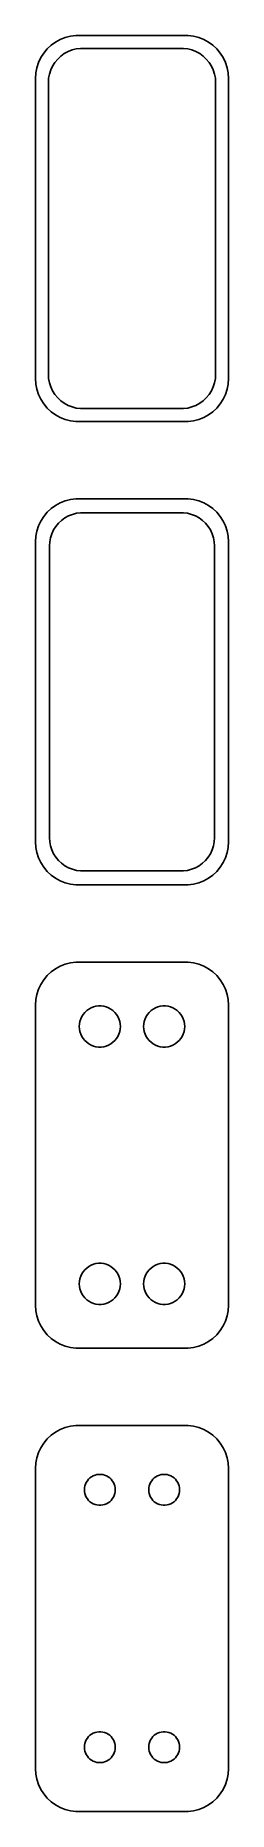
# Model space of a CAD drawing. Header units: metres. Extents: x -11 to 11, y 140 to 346.
import ezdxf

# ---------------------------------------------------------------- set-up
doc = ezdxf.new("R2010")
doc.units = ezdxf.units.M

msp = doc.modelspace()

# ---------------------------------------------------------------- linework, layer by layer
for p, q in [((-8.92912, 345.722), (-9.43712, 345.353)), ((-8.37889, 346.024), (-8.92912, 345.722)), ((-7.79507, 346.255), (-8.37889, 346.024)), ((-7.1869, 346.411), (-7.79507, 346.255)), ((-6.56395, 346.49), (-7.1869, 346.411)), ((6.56395, 346.49), (-6.56395, 346.49)), ((7.1869, 346.411), (6.56395, 346.49)), ((7.79507, 346.255), (7.1869, 346.411)), ((8.37889, 346.024), (7.79507, 346.255)), ((8.92912, 345.722), (8.37889, 346.024)), ((9.43712, 345.353), (8.92912, 345.722)), ((-10.6315, 343.909), (-10.8989, 343.341)), ((-10.2951, 344.439), (-10.6315, 343.909)), ((-9.89484, 344.923), (-10.2951, 344.439)), ((-9.43712, 345.353), (-9.89484, 344.923)), ((-8.98605, 343.351), (-8.66586, 343.738)), ((-8.66586, 343.738), (-8.29968, 344.082)), ((-8.29968, 344.082), (-7.8933, 344.377)), ((-7.8933, 344.377), (-7.45311, 344.619)), ((-7.45311, 344.619), (-6.98605, 344.804)), ((-6.98605, 344.804), (-6.49951, 344.929)), ((-6.49951, 344.929), (-6.00116, 344.992)), ((-6.00116, 344.992), (6.00116, 344.992)), ((6.00116, 344.992), (6.49951, 344.929)), ((6.49951, 344.929), (6.98605, 344.804)), ((6.98605, 344.804), (7.45311, 344.619)), ((7.45311, 344.619), (7.8933, 344.377)), ((7.8933, 344.377), (8.29968, 344.082)), ((8.29968, 344.082), (8.66586, 343.738)), ((8.66586, 343.738), (8.98605, 343.351)), ((9.89484, 344.923), (9.43712, 345.353)), ((10.2951, 344.439), (9.89484, 344.923)), ((10.6315, 343.909), (10.2951, 344.439)), ((10.8989, 343.341), (10.6315, 343.909)), ((-11.2106, 342.127), (-11.25, 341.5)), ((-11.0929, 342.743), (-11.2106, 342.127)), ((-10.8989, 343.341), (-11.0929, 342.743)), ((-9.71844, 341.501), (-9.62433, 341.995)), ((-9.62433, 341.995), (-9.4691, 342.472)), ((-9.4691, 342.472), (-9.25522, 342.927)), ((-9.25522, 342.927), (-8.98605, 343.351)), ((8.98605, 343.351), (9.25522, 342.927)), ((9.25522, 342.927), (9.4691, 342.472)), ((9.4691, 342.472), (9.62433, 341.995)), ((9.62433, 341.995), (9.71844, 341.501)), ((11.0929, 342.743), (10.8989, 343.341)), ((11.2106, 342.127), (11.0929, 342.743)), ((11.25, 341.5), (11.2106, 342.127)), ((-11.25, 341.5), (-11.25, 306.5)), ((-9.75, 341), (-9.71844, 341.501)), ((-9.75, 307), (-9.75, 341)), ((9.71844, 341.501), (9.75, 341)), ((9.75, 341), (9.75, 307)), ((11.25, 306.5), (11.25, 341.5)), ((-11.25, 306.5), (-11.2106, 305.873)), ((-9.71844, 306.499), (-9.75, 307)), ((-9.62433, 306.005), (-9.71844, 306.499)), ((9.71844, 306.499), (9.62433, 306.005)), ((9.75, 307), (9.71844, 306.499)), ((11.2106, 305.873), (11.25, 306.5)), ((-11.2106, 305.873), (-11.0929, 305.257)), ((-11.0929, 305.257), (-10.8989, 304.659)), ((-10.8989, 304.659), (-10.6315, 304.091)), ((-9.4691, 305.528), (-9.62433, 306.005)), ((-9.25522, 305.073), (-9.4691, 305.528)), ((-8.98605, 304.649), (-9.25522, 305.073)), ((-8.66586, 304.262), (-8.98605, 304.649)), ((-8.29968, 303.918), (-8.66586, 304.262)), ((8.66586, 304.262), (8.29968, 303.918)), ((8.98605, 304.649), (8.66586, 304.262)), ((9.25522, 305.073), (8.98605, 304.649)), ((9.4691, 305.528), (9.25522, 305.073)), ((9.62433, 306.005), (9.4691, 305.528)), ((10.6315, 304.091), (10.8989, 304.659)), ((10.8989, 304.659), (11.0929, 305.257)), ((11.0929, 305.257), (11.2106, 305.873)), ((-10.6315, 304.091), (-10.2951, 303.561)), ((-10.2951, 303.561), (-9.89484, 303.077)), ((-9.89484, 303.077), (-9.43712, 302.647)), ((-9.43712, 302.647), (-8.92912, 302.278)), ((-8.92912, 302.278), (-8.37889, 301.976)), ((-7.8933, 303.623), (-8.29968, 303.918)), ((-7.45311, 303.381), (-7.8933, 303.623)), ((-6.98605, 303.196), (-7.45311, 303.381)), ((-6.49951, 303.071), (-6.98605, 303.196)), ((-6.00116, 303.008), (-6.49951, 303.071)), ((6.00116, 303.008), (-6.00116, 303.008)), ((6.49951, 303.071), (6.00116, 303.008)), ((6.98605, 303.196), (6.49951, 303.071)), ((7.45311, 303.381), (6.98605, 303.196)), ((7.8933, 303.623), (7.45311, 303.381)), ((8.29968, 303.918), (7.8933, 303.623)), ((8.37889, 301.976), (8.92912, 302.278)), ((8.92912, 302.278), (9.43712, 302.647)), ((9.43712, 302.647), (9.89484, 303.077)), ((9.89484, 303.077), (10.2951, 303.561)), ((10.2951, 303.561), (10.6315, 304.091)), ((-8.37889, 301.976), (-7.79507, 301.745)), ((-7.79507, 301.745), (-7.1869, 301.589)), ((-7.1869, 301.589), (-6.56395, 301.51)), ((-6.56395, 301.51), (6.56395, 301.51)), ((6.56395, 301.51), (7.1869, 301.589)), ((7.1869, 301.589), (7.79507, 301.745)), ((7.79507, 301.745), (8.37889, 301.976)), ((-8.37889, 292.024), (-8.92912, 291.722)), ((-7.79507, 292.255), (-8.37889, 292.024)), ((-7.1869, 292.411), (-7.79507, 292.255)), ((-6.56395, 292.49), (-7.1869, 292.411)), ((6.56395, 292.49), (-6.56395, 292.49)), ((7.1869, 292.411), (6.56395, 292.49)), ((7.79507, 292.255), (7.1869, 292.411)), ((8.37889, 292.024), (7.79507, 292.255)), ((8.92912, 291.722), (8.37889, 292.024)), ((-10.6315, 289.909), (-10.8989, 289.341)), ((-10.2951, 290.439), (-10.6315, 289.909)), ((-9.89484, 290.923), (-10.2951, 290.439)), ((-9.43712, 291.353), (-9.89484, 290.923)), ((-8.92912, 291.722), (-9.43712, 291.353)), ((-8.57301, 289.651), (-8.21851, 289.984)), ((-8.21851, 289.984), (-7.82506, 290.27)), ((-7.82506, 290.27), (-7.39888, 290.504)), ((-7.39888, 290.504), (-6.9467, 290.683)), ((-6.9467, 290.683), (-6.47565, 290.804)), ((-6.47565, 290.804), (-5.99316, 290.865)), ((-5.99316, 290.865), (5.99316, 290.865)), ((5.99316, 290.865), (6.47565, 290.804)), ((6.47565, 290.804), (6.9467, 290.683)), ((6.9467, 290.683), (7.39888, 290.504)), ((7.39888, 290.504), (7.82506, 290.27)), ((7.82506, 290.27), (8.21851, 289.984)), ((8.21851, 289.984), (8.57301, 289.651)), ((9.43712, 291.353), (8.92912, 291.722)), ((9.89484, 290.923), (9.43712, 291.353)), ((10.2951, 290.439), (9.89484, 290.923)), ((10.6315, 289.909), (10.2951, 290.439)), ((10.8989, 289.341), (10.6315, 289.909)), ((-11.2106, 288.127), (-11.25, 287.5)), ((-11.0929, 288.743), (-11.2106, 288.127)), ((-10.8989, 289.341), (-11.0929, 288.743)), ((-9.59209, 287.485), (-9.50096, 287.963)), ((-9.50096, 287.963), (-9.35068, 288.426)), ((-9.35068, 288.426), (-9.1436, 288.866)), ((-9.1436, 288.866), (-8.88301, 289.276)), ((-8.88301, 289.276), (-8.57301, 289.651)), ((8.57301, 289.651), (8.88301, 289.276)), ((8.88301, 289.276), (9.1436, 288.866)), ((9.1436, 288.866), (9.35068, 288.426)), ((9.35068, 288.426), (9.50096, 287.963)), ((9.50096, 287.963), (9.59209, 287.485)), ((11.0929, 288.743), (10.8989, 289.341)), ((11.2106, 288.127), (11.0929, 288.743)), ((11.25, 287.5), (11.2106, 288.127)), ((-11.25, 287.5), (-11.25, 252.5)), ((-9.62262, 287), (-9.59209, 287.485)), ((-9.62262, 253), (-9.62262, 287)), ((9.59209, 287.485), (9.62262, 287)), ((9.62262, 287), (9.62262, 253)), ((11.25, 252.5), (11.25, 287.5)), ((-9.59209, 252.515), (-9.62262, 253)), ((9.62262, 253), (9.59209, 252.515)), ((-11.25, 252.5), (-11.2106, 251.873)), ((-11.2106, 251.873), (-11.0929, 251.257)), ((-11.0929, 251.257), (-10.8989, 250.659)), ((-10.8989, 250.659), (-10.6315, 250.091)), ((-9.50096, 252.037), (-9.59209, 252.515)), ((-9.35068, 251.574), (-9.50096, 252.037)), ((-9.1436, 251.134), (-9.35068, 251.574)), ((-8.88301, 250.724), (-9.1436, 251.134)), ((-8.57301, 250.349), (-8.88301, 250.724)), ((8.88301, 250.724), (8.57301, 250.349)), ((9.1436, 251.134), (8.88301, 250.724)), ((9.35068, 251.574), (9.1436, 251.134)), ((9.50096, 252.037), (9.35068, 251.574)), ((9.59209, 252.515), (9.50096, 252.037)), ((10.6315, 250.091), (10.8989, 250.659)), ((10.8989, 250.659), (11.0929, 251.257)), ((11.0929, 251.257), (11.2106, 251.873)), ((11.2106, 251.873), (11.25, 252.5)), ((-10.6315, 250.091), (-10.2951, 249.561)), ((-10.2951, 249.561), (-9.89484, 249.077)), ((-9.89484, 249.077), (-9.43712, 248.647)), ((-9.43712, 248.647), (-8.92912, 248.278)), ((-8.21851, 250.016), (-8.57301, 250.349)), ((-7.82506, 249.73), (-8.21851, 250.016)), ((-7.39888, 249.496), (-7.82506, 249.73)), ((-6.9467, 249.317), (-7.39888, 249.496)), ((-6.47565, 249.196), (-6.9467, 249.317)), ((-5.99316, 249.135), (-6.47565, 249.196)), ((5.99316, 249.135), (-5.99316, 249.135)), ((6.47565, 249.196), (5.99316, 249.135)), ((6.9467, 249.317), (6.47565, 249.196)), ((7.39888, 249.496), (6.9467, 249.317)), ((7.82506, 249.73), (7.39888, 249.496)), ((8.21851, 250.016), (7.82506, 249.73)), ((8.57301, 250.349), (8.21851, 250.016)), ((8.92912, 248.278), (9.43712, 248.647)), ((9.43712, 248.647), (9.89484, 249.077)), ((9.89484, 249.077), (10.2951, 249.561)), ((10.2951, 249.561), (10.6315, 250.091)), ((-8.92912, 248.278), (-8.37889, 247.976)), ((-8.37889, 247.976), (-7.79507, 247.745)), ((-7.79507, 247.745), (-7.1869, 247.589)), ((-7.1869, 247.589), (-6.56395, 247.51)), ((-6.56395, 247.51), (6.56395, 247.51)), ((6.56395, 247.51), (7.1869, 247.589)), ((7.1869, 247.589), (7.79507, 247.745)), ((7.79507, 247.745), (8.37889, 247.976)), ((8.37889, 247.976), (8.92912, 248.278)), ((-7.79507, 238.255), (-8.37889, 238.024)), ((-7.1869, 238.411), (-7.79507, 238.255)), ((-6.56395, 238.49), (-7.1869, 238.411)), ((6.56395, 238.49), (-6.56395, 238.49)), ((7.1869, 238.411), (6.56395, 238.49)), ((7.79507, 238.255), (7.1869, 238.411)), ((8.37889, 238.024), (7.79507, 238.255)), ((-10.2951, 236.439), (-10.6315, 235.909)), ((-9.89484, 236.923), (-10.2951, 236.439)), ((-9.43712, 237.353), (-9.89484, 236.923)), ((-8.92912, 237.722), (-9.43712, 237.353)), ((-8.37889, 238.024), (-8.92912, 237.722)), ((8.92912, 237.722), (8.37889, 238.024)), ((9.43712, 237.353), (8.92912, 237.722)), ((9.89484, 236.923), (9.43712, 237.353)), ((10.2951, 236.439), (9.89484, 236.923)), ((10.6315, 235.909), (10.2951, 236.439)), ((-11.2106, 234.127), (-11.25, 233.5)), ((-11.0929, 234.743), (-11.2106, 234.127)), ((-10.8989, 235.341), (-11.0929, 234.743)), ((-10.6315, 235.909), (-10.8989, 235.341)), ((10.8989, 235.341), (10.6315, 235.909)), ((11.0929, 234.743), (10.8989, 235.341)), ((11.2106, 234.127), (11.0929, 234.743)), ((11.25, 233.5), (11.2106, 234.127)), ((-11.25, 233.5), (-11.25, 198.5)), ((-6.07458, 231.597), (-5.98146, 231.883)), ((-5.98146, 231.883), (-5.85313, 232.156)), ((-5.85313, 232.156), (-5.69164, 232.411)), ((-5.69164, 232.411), (-5.49951, 232.643)), ((-5.49951, 232.643), (-5.27982, 232.849)), ((-5.27982, 232.849), (-5.03598, 233.026)), ((-5.03598, 233.026), (-4.77187, 233.172)), ((-4.77187, 233.172), (-4.49164, 233.283)), ((-4.49164, 233.283), (-4.19971, 233.357)), ((-4.19971, 233.357), (-3.9007, 233.395)), ((-3.9007, 233.395), (-3.59929, 233.395)), ((-3.59929, 233.395), (-3.30028, 233.357)), ((-3.30028, 233.357), (-3.00835, 233.283)), ((-3.00835, 233.283), (-2.72812, 233.172)), ((-2.72812, 233.172), (-2.464, 233.026)), ((-2.464, 233.026), (-2.22017, 232.849)), ((-2.22017, 232.849), (-2.00047, 232.643)), ((-2.00047, 232.643), (-1.80835, 232.411)), ((-1.80835, 232.411), (-1.64685, 232.156)), ((-1.64685, 232.156), (-1.51852, 231.883)), ((-1.51852, 231.883), (-1.4254, 231.597)), ((1.4254, 231.597), (1.51852, 231.883)), ((1.51852, 231.883), (1.64685, 232.156)), ((1.64685, 232.156), (1.80835, 232.411)), ((1.80835, 232.411), (2.00047, 232.643)), ((2.00047, 232.643), (2.22017, 232.849)), ((2.22017, 232.849), (2.464, 233.026)), ((2.464, 233.026), (2.72812, 233.172)), ((2.72812, 233.172), (3.00835, 233.283)), ((3.00835, 233.283), (3.30028, 233.357)), ((3.30028, 233.357), (3.59929, 233.395)), ((3.59929, 233.395), (3.9007, 233.395)), ((3.9007, 233.395), (4.19971, 233.357)), ((4.19971, 233.357), (4.49164, 233.283)), ((4.49164, 233.283), (4.77187, 233.172)), ((4.77187, 233.172), (5.03598, 233.026)), ((5.03598, 233.026), (5.27982, 232.849)), ((5.27982, 232.849), (5.49951, 232.643)), ((5.49951, 232.643), (5.69164, 232.411)), ((5.69164, 232.411), (5.85313, 232.156)), ((5.85313, 232.156), (5.98146, 231.883)), ((5.98146, 231.883), (6.07458, 231.597)), ((11.25, 198.5), (11.25, 233.5)), ((-6.14999, 231), (-6.13107, 231.301)), ((-6.13107, 230.699), (-6.14999, 231)), ((-6.13107, 231.301), (-6.07458, 231.597)), ((-6.07458, 230.403), (-6.13107, 230.699)), ((-5.98146, 230.117), (-6.07458, 230.403)), ((-5.85313, 229.844), (-5.98146, 230.117)), ((-5.69164, 229.589), (-5.85313, 229.844)), ((-1.64685, 229.844), (-1.80835, 229.589)), ((-1.51852, 230.117), (-1.64685, 229.844)), ((-1.4254, 230.403), (-1.51852, 230.117)), ((-1.4254, 231.597), (-1.36891, 231.301)), ((-1.36891, 230.699), (-1.4254, 230.403)), ((-1.36891, 231.301), (-1.34999, 231)), ((-1.34999, 231), (-1.36891, 230.699)), ((1.34999, 231), (1.36891, 231.301)), ((1.36891, 230.699), (1.34999, 231)), ((1.36891, 231.301), (1.4254, 231.597)), ((1.4254, 230.403), (1.36891, 230.699)), ((1.51852, 230.117), (1.4254, 230.403)), ((1.64685, 229.844), (1.51852, 230.117)), ((1.80835, 229.589), (1.64685, 229.844)), ((5.85313, 229.844), (5.69164, 229.589)), ((5.98146, 230.117), (5.85313, 229.844)), ((6.07458, 230.403), (5.98146, 230.117)), ((6.07458, 231.597), (6.13107, 231.301)), ((6.13107, 230.699), (6.07458, 230.403)), ((6.13107, 231.301), (6.14999, 231)), ((6.14999, 231), (6.13107, 230.699)), ((-5.49951, 229.357), (-5.69164, 229.589)), ((-5.27982, 229.151), (-5.49951, 229.357)), ((-5.03598, 228.974), (-5.27982, 229.151)), ((-4.77187, 228.828), (-5.03598, 228.974)), ((-4.49164, 228.717), (-4.77187, 228.828)), ((-4.19971, 228.643), (-4.49164, 228.717)), ((-3.9007, 228.605), (-4.19971, 228.643)), ((-3.59929, 228.605), (-3.9007, 228.605)), ((-3.30028, 228.643), (-3.59929, 228.605)), ((-3.00835, 228.717), (-3.30028, 228.643)), ((-2.72812, 228.828), (-3.00835, 228.717)), ((-2.464, 228.974), (-2.72812, 228.828)), ((-2.22017, 229.151), (-2.464, 228.974)), ((-2.00047, 229.357), (-2.22017, 229.151)), ((-1.80835, 229.589), (-2.00047, 229.357)), ((2.00047, 229.357), (1.80835, 229.589)), ((2.22017, 229.151), (2.00047, 229.357)), ((2.464, 228.974), (2.22017, 229.151)), ((2.72812, 228.828), (2.464, 228.974)), ((3.00835, 228.717), (2.72812, 228.828)), ((3.30028, 228.643), (3.00835, 228.717)), ((3.59929, 228.605), (3.30028, 228.643)), ((3.9007, 228.605), (3.59929, 228.605)), ((4.19971, 228.643), (3.9007, 228.605)), ((4.49164, 228.717), (4.19971, 228.643)), ((4.77187, 228.828), (4.49164, 228.717)), ((5.03598, 228.974), (4.77187, 228.828)), ((5.27982, 229.151), (5.03598, 228.974)), ((5.49951, 229.357), (5.27982, 229.151)), ((5.69164, 229.589), (5.49951, 229.357)), ((-5.49951, 202.643), (-5.27982, 202.849)), ((-5.27982, 202.849), (-5.03598, 203.026)), ((-5.03598, 203.026), (-4.77187, 203.172)), ((-4.77187, 203.172), (-4.49164, 203.283)), ((-4.49164, 203.283), (-4.19971, 203.357)), ((-4.19971, 203.357), (-3.9007, 203.395)), ((-3.9007, 203.395), (-3.59929, 203.395)), ((-3.59929, 203.395), (-3.30028, 203.357)), ((-3.30028, 203.357), (-3.00835, 203.283)), ((-3.00835, 203.283), (-2.72812, 203.172)), ((-2.72812, 203.172), (-2.464, 203.026)), ((-2.464, 203.026), (-2.22017, 202.849)), ((-2.22017, 202.849), (-2.00047, 202.643)), ((2.00047, 202.643), (2.22017, 202.849)), ((2.22017, 202.849), (2.464, 203.026)), ((2.464, 203.026), (2.72812, 203.172)), ((2.72812, 203.172), (3.00835, 203.283)), ((3.00835, 203.283), (3.30028, 203.357)), ((3.30028, 203.357), (3.59929, 203.395)), ((3.59929, 203.395), (3.9007, 203.395)), ((3.9007, 203.395), (4.19971, 203.357)), ((4.19971, 203.357), (4.49164, 203.283)), ((4.49164, 203.283), (4.77187, 203.172)), ((4.77187, 203.172), (5.03598, 203.026)), ((5.03598, 203.026), (5.27982, 202.849)), ((5.27982, 202.849), (5.49951, 202.643)), ((-6.14999, 201), (-6.13107, 201.301)), ((-6.13107, 200.699), (-6.14999, 201)), ((-6.13107, 201.301), (-6.07458, 201.597)), ((-6.07458, 201.597), (-5.98146, 201.883)), ((-5.98146, 201.883), (-5.85313, 202.156)), ((-5.85313, 202.156), (-5.69164, 202.411)), ((-5.69164, 202.411), (-5.49951, 202.643)), ((-2.00047, 202.643), (-1.80835, 202.411)), ((-1.80835, 202.411), (-1.64685, 202.156)), ((-1.64685, 202.156), (-1.51852, 201.883)), ((-1.51852, 201.883), (-1.4254, 201.597)), ((-1.4254, 201.597), (-1.36891, 201.301)), ((-1.36891, 201.301), (-1.34999, 201)), ((-1.34999, 201), (-1.36891, 200.699)), ((1.34999, 201), (1.36891, 201.301)), ((1.36891, 200.699), (1.34999, 201)), ((1.36891, 201.301), (1.4254, 201.597)), ((1.4254, 201.597), (1.51852, 201.883)), ((1.51852, 201.883), (1.64685, 202.156)), ((1.64685, 202.156), (1.80835, 202.411)), ((1.80835, 202.411), (2.00047, 202.643)), ((5.49951, 202.643), (5.69164, 202.411)), ((5.69164, 202.411), (5.85313, 202.156)), ((5.85313, 202.156), (5.98146, 201.883)), ((5.98146, 201.883), (6.07458, 201.597)), ((6.07458, 201.597), (6.13107, 201.301)), ((6.13107, 201.301), (6.14999, 201)), ((6.14999, 201), (6.13107, 200.699)), ((-6.07458, 200.403), (-6.13107, 200.699)), ((-5.98146, 200.117), (-6.07458, 200.403)), ((-5.85313, 199.844), (-5.98146, 200.117)), ((-5.69164, 199.589), (-5.85313, 199.844)), ((-5.49951, 199.357), (-5.69164, 199.589)), ((-5.27982, 199.151), (-5.49951, 199.357)), ((-5.03598, 198.974), (-5.27982, 199.151)), ((-4.77187, 198.828), (-5.03598, 198.974)), ((-4.49164, 198.717), (-4.77187, 198.828)), ((-4.19971, 198.643), (-4.49164, 198.717)), ((-3.00835, 198.717), (-3.30028, 198.643)), ((-2.72812, 198.828), (-3.00835, 198.717)), ((-2.464, 198.974), (-2.72812, 198.828)), ((-2.22017, 199.151), (-2.464, 198.974)), ((-2.00047, 199.357), (-2.22017, 199.151)), ((-1.80835, 199.589), (-2.00047, 199.357)), ((-1.64685, 199.844), (-1.80835, 199.589)), ((-1.51852, 200.117), (-1.64685, 199.844)), ((-1.4254, 200.403), (-1.51852, 200.117)), ((-1.36891, 200.699), (-1.4254, 200.403)), ((1.4254, 200.403), (1.36891, 200.699)), ((1.51852, 200.117), (1.4254, 200.403)), ((1.64685, 199.844), (1.51852, 200.117)), ((1.80835, 199.589), (1.64685, 199.844)), ((2.00047, 199.357), (1.80835, 199.589)), ((2.22017, 199.151), (2.00047, 199.357)), ((2.464, 198.974), (2.22017, 199.151)), ((2.72812, 198.828), (2.464, 198.974)), ((3.00835, 198.717), (2.72812, 198.828)), ((3.30028, 198.643), (3.00835, 198.717)), ((4.49164, 198.717), (4.19971, 198.643)), ((4.77187, 198.828), (4.49164, 198.717)), ((5.03598, 198.974), (4.77187, 198.828)), ((5.27982, 199.151), (5.03598, 198.974)), ((5.49951, 199.357), (5.27982, 199.151)), ((5.69164, 199.589), (5.49951, 199.357)), ((5.85313, 199.844), (5.69164, 199.589)), ((5.98146, 200.117), (5.85313, 199.844)), ((6.07458, 200.403), (5.98146, 200.117)), ((6.13107, 200.699), (6.07458, 200.403)), ((-11.25, 198.5), (-11.2106, 197.873)), ((-11.2106, 197.873), (-11.0929, 197.257)), ((-11.0929, 197.257), (-10.8989, 196.659)), ((-10.8989, 196.659), (-10.6315, 196.091)), ((-3.9007, 198.605), (-4.19971, 198.643)), ((-3.59929, 198.605), (-3.9007, 198.605)), ((-3.30028, 198.643), (-3.59929, 198.605)), ((3.59929, 198.605), (3.30028, 198.643)), ((3.9007, 198.605), (3.59929, 198.605)), ((4.19971, 198.643), (3.9007, 198.605)), ((10.6315, 196.091), (10.8989, 196.659)), ((10.8989, 196.659), (11.0929, 197.257)), ((11.0929, 197.257), (11.2106, 197.873)), ((11.2106, 197.873), (11.25, 198.5)), ((-10.6315, 196.091), (-10.2951, 195.561)), ((-10.2951, 195.561), (-9.89484, 195.077)), ((-9.89484, 195.077), (-9.43712, 194.647)), ((-9.43712, 194.647), (-8.92912, 194.278)), ((8.92912, 194.278), (9.43712, 194.647)), ((9.43712, 194.647), (9.89484, 195.077)), ((9.89484, 195.077), (10.2951, 195.561)), ((10.2951, 195.561), (10.6315, 196.091)), ((-8.92912, 194.278), (-8.37889, 193.976)), ((-8.37889, 193.976), (-7.79507, 193.745)), ((-7.79507, 193.745), (-7.1869, 193.589)), ((-7.1869, 193.589), (-6.56395, 193.51)), ((-6.56395, 193.51), (6.56395, 193.51)), ((6.56395, 193.51), (7.1869, 193.589)), ((7.1869, 193.589), (7.79507, 193.745)), ((7.79507, 193.745), (8.37889, 193.976)), ((8.37889, 193.976), (8.92912, 194.278)), ((-7.79507, 184.255), (-8.37889, 184.024)), ((-7.1869, 184.411), (-7.79507, 184.255)), ((-6.56395, 184.49), (-7.1869, 184.411)), ((6.56395, 184.49), (-6.56395, 184.49)), ((7.1869, 184.411), (6.56395, 184.49)), ((7.79507, 184.255), (7.1869, 184.411)), ((8.37889, 184.024), (7.79507, 184.255)), ((-10.2951, 182.439), (-10.6315, 181.909)), ((-9.89484, 182.923), (-10.2951, 182.439)), ((-9.43712, 183.353), (-9.89484, 182.923)), ((-8.92912, 183.722), (-9.43712, 183.353)), ((-8.37889, 184.024), (-8.92912, 183.722)), ((8.92912, 183.722), (8.37889, 184.024)), ((9.43712, 183.353), (8.92912, 183.722)), ((9.89484, 182.923), (9.43712, 183.353)), ((10.2951, 182.439), (9.89484, 182.923)), ((10.6315, 181.909), (10.2951, 182.439)), ((-11.2106, 180.127), (-11.25, 179.5)), ((-11.0929, 180.743), (-11.2106, 180.127)), ((-10.8989, 181.341), (-11.0929, 180.743)), ((-10.6315, 181.909), (-10.8989, 181.341)), ((10.8989, 181.341), (10.6315, 181.909)), ((11.0929, 180.743), (10.8989, 181.341)), ((11.2106, 180.127), (11.0929, 180.743)), ((11.25, 179.5), (11.2106, 180.127)), ((-11.25, 179.5), (-11.25, 144.5)), ((-5.32735, 177.867), (-5.20622, 178.058)), ((-5.20622, 178.058), (-5.06213, 178.232)), ((-5.06213, 178.232), (-4.89735, 178.387)), ((-4.89735, 178.387), (-4.71448, 178.52)), ((-4.71448, 178.52), (-4.51639, 178.629)), ((-4.51639, 178.629), (-4.30623, 178.712)), ((-4.30623, 178.712), (-4.08728, 178.768)), ((-4.08728, 178.768), (-3.86302, 178.796)), ((-3.86302, 178.796), (-3.63696, 178.796)), ((-3.63696, 178.796), (-3.4127, 178.768)), ((-3.4127, 178.768), (-3.19376, 178.712)), ((-3.19376, 178.712), (-2.9836, 178.629)), ((-2.9836, 178.629), (-2.78551, 178.52)), ((-2.78551, 178.52), (-2.60263, 178.387)), ((-2.60263, 178.387), (-2.43785, 178.232)), ((-2.43785, 178.232), (-2.29376, 178.058)), ((-2.29376, 178.058), (-2.17264, 177.867)), ((2.17264, 177.867), (2.29376, 178.058)), ((2.29376, 178.058), (2.43785, 178.232)), ((2.43785, 178.232), (2.60263, 178.387)), ((2.60263, 178.387), (2.78551, 178.52)), ((2.78551, 178.52), (2.9836, 178.629)), ((2.9836, 178.629), (3.19376, 178.712)), ((3.19376, 178.712), (3.4127, 178.768)), ((3.4127, 178.768), (3.63696, 178.796)), ((3.63696, 178.796), (3.86302, 178.796)), ((3.86302, 178.796), (4.08728, 178.768)), ((4.08728, 178.768), (4.30623, 178.712)), ((4.30623, 178.712), (4.51639, 178.629)), ((4.51639, 178.629), (4.71448, 178.52)), ((4.71448, 178.52), (4.89735, 178.387)), ((4.89735, 178.387), (5.06213, 178.232)), ((5.06213, 178.232), (5.20622, 178.058)), ((5.20622, 178.058), (5.32735, 177.867)), ((11.25, 144.5), (11.25, 179.5)), ((-5.54999, 177), (-5.5358, 177.226)), ((-5.5358, 176.774), (-5.54999, 177)), ((-5.5358, 177.226), (-5.49344, 177.448)), ((-5.49344, 176.552), (-5.5358, 176.774)), ((-5.49344, 177.448), (-5.42358, 177.663)), ((-5.42358, 176.337), (-5.49344, 176.552)), ((-5.42358, 177.663), (-5.32735, 177.867)), ((-5.32735, 176.133), (-5.42358, 176.337)), ((-5.20622, 175.942), (-5.32735, 176.133)), ((-5.06213, 175.768), (-5.20622, 175.942)), ((-2.29376, 175.942), (-2.43785, 175.768)), ((-2.17264, 176.133), (-2.29376, 175.942)), ((-2.17264, 177.867), (-2.0764, 177.663)), ((-2.0764, 176.337), (-2.17264, 176.133)), ((-2.0764, 177.663), (-2.00655, 177.448)), ((-2.00655, 176.552), (-2.0764, 176.337)), ((-2.00655, 177.448), (-1.96419, 177.226)), ((-1.96419, 176.774), (-2.00655, 176.552)), ((-1.96419, 177.226), (-1.95, 177)), ((-1.95, 177), (-1.96419, 176.774)), ((1.95, 177), (1.96419, 177.226)), ((1.96419, 176.774), (1.95, 177)), ((1.96419, 177.226), (2.00655, 177.448)), ((2.00655, 176.552), (1.96419, 176.774)), ((2.00655, 177.448), (2.0764, 177.663)), ((2.0764, 176.337), (2.00655, 176.552)), ((2.0764, 177.663), (2.17264, 177.867)), ((2.17264, 176.133), (2.0764, 176.337)), ((2.29376, 175.942), (2.17264, 176.133)), ((2.43785, 175.768), (2.29376, 175.942)), ((5.20622, 175.942), (5.06213, 175.768)), ((5.32735, 176.133), (5.20622, 175.942)), ((5.32735, 177.867), (5.42358, 177.663)), ((5.42358, 176.337), (5.32735, 176.133)), ((5.42358, 177.663), (5.49344, 177.448)), ((5.49344, 176.552), (5.42358, 176.337)), ((5.49344, 177.448), (5.5358, 177.226)), ((5.5358, 176.774), (5.49344, 176.552)), ((5.5358, 177.226), (5.54999, 177)), ((5.54999, 177), (5.5358, 176.774)), ((-4.89735, 175.613), (-5.06213, 175.768)), ((-4.71448, 175.48), (-4.89735, 175.613)), ((-4.51639, 175.371), (-4.71448, 175.48)), ((-4.30623, 175.288), (-4.51639, 175.371)), ((-4.08728, 175.232), (-4.30623, 175.288)), ((-3.86302, 175.204), (-4.08728, 175.232)), ((-3.63696, 175.204), (-3.86302, 175.204)), ((-3.4127, 175.232), (-3.63696, 175.204)), ((-3.19376, 175.288), (-3.4127, 175.232)), ((-2.9836, 175.371), (-3.19376, 175.288)), ((-2.78551, 175.48), (-2.9836, 175.371)), ((-2.60263, 175.613), (-2.78551, 175.48)), ((-2.43785, 175.768), (-2.60263, 175.613)), ((2.60263, 175.613), (2.43785, 175.768)), ((2.78551, 175.48), (2.60263, 175.613)), ((2.9836, 175.371), (2.78551, 175.48)), ((3.19376, 175.288), (2.9836, 175.371)), ((3.4127, 175.232), (3.19376, 175.288)), ((3.63696, 175.204), (3.4127, 175.232)), ((3.86302, 175.204), (3.63696, 175.204)), ((4.08728, 175.232), (3.86302, 175.204)), ((4.30623, 175.288), (4.08728, 175.232)), ((4.51639, 175.371), (4.30623, 175.288)), ((4.71448, 175.48), (4.51639, 175.371)), ((4.89735, 175.613), (4.71448, 175.48)), ((5.06213, 175.768), (4.89735, 175.613)), ((-5.54999, 147), (-5.5358, 147.226)), ((-5.5358, 146.774), (-5.54999, 147)), ((-5.5358, 147.226), (-5.49344, 147.448)), ((-5.49344, 147.448), (-5.42358, 147.663)), ((-5.42358, 147.663), (-5.32735, 147.867)), ((-5.32735, 147.867), (-5.20622, 148.058)), ((-5.20622, 148.058), (-5.06213, 148.232)), ((-5.06213, 148.232), (-4.89735, 148.387)), ((-4.89735, 148.387), (-4.71448, 148.52)), ((-4.71448, 148.52), (-4.51639, 148.629)), ((-4.51639, 148.629), (-4.30623, 148.712)), ((-4.30623, 148.712), (-4.08728, 148.768)), ((-4.08728, 148.768), (-3.86302, 148.796)), ((-3.86302, 148.796), (-3.63696, 148.796)), ((-3.63696, 148.796), (-3.4127, 148.768)), ((-3.4127, 148.768), (-3.19376, 148.712)), ((-3.19376, 148.712), (-2.9836, 148.629)), ((-2.9836, 148.629), (-2.78551, 148.52)), ((-2.78551, 148.52), (-2.60263, 148.387)), ((-2.60263, 148.387), (-2.43785, 148.232)), ((-2.43785, 148.232), (-2.29376, 148.058)), ((-2.29376, 148.058), (-2.17264, 147.867)), ((-2.17264, 147.867), (-2.0764, 147.663)), ((-2.0764, 147.663), (-2.00655, 147.448)), ((-2.00655, 147.448), (-1.96419, 147.226)), ((-1.96419, 147.226), (-1.95, 147)), ((-1.95, 147), (-1.96419, 146.774)), ((1.95, 147), (1.96419, 147.226)), ((1.96419, 146.774), (1.95, 147)), ((1.96419, 147.226), (2.00655, 147.448)), ((2.00655, 147.448), (2.0764, 147.663)), ((2.0764, 147.663), (2.17264, 147.867)), ((2.17264, 147.867), (2.29376, 148.058)), ((2.29376, 148.058), (2.43785, 148.232)), ((2.43785, 148.232), (2.60263, 148.387)), ((2.60263, 148.387), (2.78551, 148.52)), ((2.78551, 148.52), (2.9836, 148.629)), ((2.9836, 148.629), (3.19376, 148.712)), ((3.19376, 148.712), (3.4127, 148.768)), ((3.4127, 148.768), (3.63696, 148.796)), ((3.63696, 148.796), (3.86302, 148.796)), ((3.86302, 148.796), (4.08728, 148.768)), ((4.08728, 148.768), (4.30623, 148.712)), ((4.30623, 148.712), (4.51639, 148.629)), ((4.51639, 148.629), (4.71448, 148.52)), ((4.71448, 148.52), (4.89735, 148.387)), ((4.89735, 148.387), (5.06213, 148.232)), ((5.06213, 148.232), (5.20622, 148.058)), ((5.20622, 148.058), (5.32735, 147.867)), ((5.32735, 147.867), (5.42358, 147.663)), ((5.42358, 147.663), (5.49344, 147.448)), ((5.49344, 147.448), (5.5358, 147.226)), ((5.5358, 147.226), (5.54999, 147)), ((5.54999, 147), (5.5358, 146.774)), ((-5.49344, 146.552), (-5.5358, 146.774)), ((-5.42358, 146.337), (-5.49344, 146.552)), ((-5.32735, 146.133), (-5.42358, 146.337)), ((-5.20622, 145.942), (-5.32735, 146.133)), ((-5.06213, 145.768), (-5.20622, 145.942)), ((-4.89735, 145.613), (-5.06213, 145.768)), ((-4.71448, 145.48), (-4.89735, 145.613)), ((-4.51639, 145.371), (-4.71448, 145.48)), ((-4.30623, 145.288), (-4.51639, 145.371)), ((-4.08728, 145.232), (-4.30623, 145.288)), ((-3.86302, 145.204), (-4.08728, 145.232)), ((-3.63696, 145.204), (-3.86302, 145.204)), ((-3.4127, 145.232), (-3.63696, 145.204)), ((-3.19376, 145.288), (-3.4127, 145.232)), ((-2.9836, 145.371), (-3.19376, 145.288)), ((-2.78551, 145.48), (-2.9836, 145.371)), ((-2.60263, 145.613), (-2.78551, 145.48)), ((-2.43785, 145.768), (-2.60263, 145.613)), ((-2.29376, 145.942), (-2.43785, 145.768)), ((-2.17264, 146.133), (-2.29376, 145.942)), ((-2.0764, 146.337), (-2.17264, 146.133)), ((-2.00655, 146.552), (-2.0764, 146.337)), ((-1.96419, 146.774), (-2.00655, 146.552)), ((2.00655, 146.552), (1.96419, 146.774)), ((2.0764, 146.337), (2.00655, 146.552)), ((2.17264, 146.133), (2.0764, 146.337)), ((2.29376, 145.942), (2.17264, 146.133)), ((2.43785, 145.768), (2.29376, 145.942)), ((2.60263, 145.613), (2.43785, 145.768)), ((2.78551, 145.48), (2.60263, 145.613)), ((2.9836, 145.371), (2.78551, 145.48)), ((3.19376, 145.288), (2.9836, 145.371)), ((3.4127, 145.232), (3.19376, 145.288)), ((3.63696, 145.204), (3.4127, 145.232)), ((3.86302, 145.204), (3.63696, 145.204)), ((4.08728, 145.232), (3.86302, 145.204)), ((4.30623, 145.288), (4.08728, 145.232)), ((4.51639, 145.371), (4.30623, 145.288)), ((4.71448, 145.48), (4.51639, 145.371)), ((4.89735, 145.613), (4.71448, 145.48)), ((5.06213, 145.768), (4.89735, 145.613)), ((5.20622, 145.942), (5.06213, 145.768)), ((5.32735, 146.133), (5.20622, 145.942)), ((5.42358, 146.337), (5.32735, 146.133)), ((5.49344, 146.552), (5.42358, 146.337)), ((5.5358, 146.774), (5.49344, 146.552)), ((-11.25, 144.5), (-11.2106, 143.873)), ((-11.2106, 143.873), (-11.0929, 143.257)), ((-11.0929, 143.257), (-10.8989, 142.659)), ((10.8989, 142.659), (11.0929, 143.257)), ((11.0929, 143.257), (11.2106, 143.873)), ((11.2106, 143.873), (11.25, 144.5)), ((-10.8989, 142.659), (-10.6315, 142.091)), ((-10.6315, 142.091), (-10.2951, 141.561)), ((-10.2951, 141.561), (-9.89484, 141.077)), ((-9.89484, 141.077), (-9.43712, 140.647)), ((9.43712, 140.647), (9.89484, 141.077)), ((9.89484, 141.077), (10.2951, 141.561)), ((10.2951, 141.561), (10.6315, 142.091)), ((10.6315, 142.091), (10.8989, 142.659)), ((-9.43712, 140.647), (-8.92912, 140.278)), ((-8.92912, 140.278), (-8.37889, 139.976)), ((-8.37889, 139.976), (-7.79507, 139.745)), ((-7.79507, 139.745), (-7.1869, 139.589)), ((-7.1869, 139.589), (-6.56395, 139.51)), ((-6.56395, 139.51), (6.56395, 139.51)), ((6.56395, 139.51), (7.1869, 139.589)), ((7.1869, 139.589), (7.79507, 139.745)), ((7.79507, 139.745), (8.37889, 139.976)), ((8.37889, 139.976), (8.92912, 140.278)), ((8.92912, 140.278), (9.43712, 140.647))]:
    msp.add_line(p, q)

doc.saveas('drawing.dxf')
